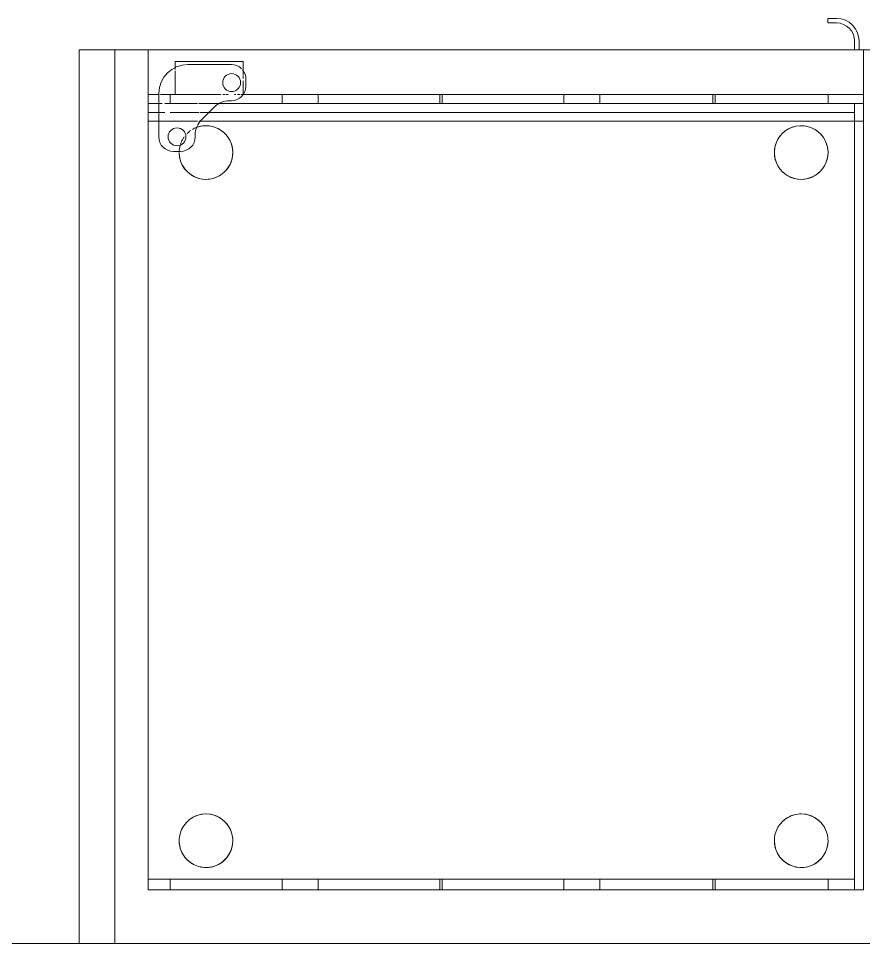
# Model space of a CAD drawing. Header units: inches. Extents: x -445 to 366, y -514 to 778.
# Drawn here: x -128.18 to -104.56, y -350.79 to -324.92 of the extents above; entities that cross this region are included whole.
import ezdxf

# ---------------------------------------------------------------- set-up
doc = ezdxf.new("R2010")
doc.units = ezdxf.units.IN
doc.header["$MEASUREMENT"] = 0
for name, color, linetype, lineweight in [('I-WALL', 2, 'Continuous', 9), ('Q-CASE', 31, 'Continuous', 13), ('Q-SPCQ', 91, 'Continuous', 9)]:
    doc.layers.add(name, color=color, linetype=linetype, lineweight=lineweight)

# ---------------------------------------------------------------- blocks, each defined once
blk = doc.blocks.new('Counter Top - L Shaped _No Backsplash_ - Standard Counter Top-2742262-Test Fit - Mezzanine Plan')
at = {"layer": 'Q-CASE'}
for p, q in [((159.718, 25), (173.763, 25)), ((181.647, 25), (181.647, 0)), ((181.647, 0), (-47.262, 0))]:
    blk.add_line(p, q, dxfattribs=at)
blk = doc.blocks.new('Equipment_Refrigerator Undercounter_HC_2 - Equipment_Refrigerator Undercounter_HC__VOA-V2-Test Fit - Mezzanine Plan')
at = {"layer": 'Q-SPCQ'}
for p, q in [((0, 0), (0, -13.5)), ((0, -13.5), (0, 0)), ((20, 0), (0, 0)), ((0, 0), (0.25, 0)), ((0.25, -0.297), (0.25, 0)), ((0.25, 0), (0.25, -0.297)), ((0.25, 0), (0.985, 0)), ((0.25, 0), (20, 0)), ((20, 0), (0.25, 0)), ((0.25, 0), (0.985, 0)), ((0.25, 0), (0.985, 0)), ((0.25, -21.5), (0.25, 0)), ((0.25, -0.297), (0.25, 0)), ((0.985, 0), (4.149, 0)), ((4.149, 0), (0.985, 0)), ((0.985, 0), (4.149, 0)), ((4.149, 0), (0.985, 0)), ((0.985, 0), (4.149, 0)), ((4.149, 0), (0.985, 0)), ((0.985, 0), (4.149, 0)), ((4.149, 0), (0.985, 0)), ((0.985, 0), (4.149, 0)), ((4.149, 0), (0.985, 0)), ((0.985, 0), (4.149, 0)), ((4.149, 0), (0.985, 0)), ((0.985, 0), (4.149, 0)), ((0.985, 0), (0.985, -0.297)), ((0.985, -0.297), (0.985, 0)), ((0.985, 0), (0.985, -0.297)), ((0.985, -0.297), (0.985, 0)), ((0.985, 0), (0.985, -0.297)), ((0.985, -0.297), (0.985, 0)), ((0.985, 0), (0.985, -0.297)), ((0.985, -0.297), (0.985, 0)), ((0.985, 0), (0.985, -0.297)), ((0.985, -0.297), (0.985, 0)), ((0.985, 0), (0.985, -0.297)), ((0.985, -0.297), (0.985, 0)), ((0.985, 0), (4.149, 0)), ((0.985, 0), (4.149, 0)), ((4.149, 0), (4.211, 0)), ((4.149, 0), (4.149, -0.297)), ((4.149, -0.297), (4.149, 0)), ((4.149, 0), (4.149, -0.297)), ((4.149, -0.297), (4.149, 0)), ((4.149, 0), (4.149, -0.297)), ((4.149, -0.297), (4.149, 0)), ((4.149, 0), (4.149, -0.297)), ((4.149, -0.297), (4.149, 0)), ((4.149, 0), (4.149, -0.297)), ((4.149, -0.297), (4.149, 0)), ((4.149, 0), (4.149, -0.297)), ((4.149, -0.297), (4.149, 0)), ((4.149, 0), (4.211, 0)), ((4.149, 0), (4.211, 0)), ((4.211, 0), (7.375, 0)), ((7.375, 0), (4.211, 0)), ((4.211, 0), (7.375, 0)), ((7.375, 0), (4.211, 0)), ((4.211, 0), (7.375, 0)), ((7.375, 0), (4.211, 0)), ((4.211, 0), (7.375, 0)), ((7.375, 0), (4.211, 0)), ((4.211, 0), (7.375, 0)), ((7.375, 0), (4.211, 0)), ((4.211, 0), (7.375, 0)), ((7.375, 0), (4.211, 0)), ((4.211, 0), (7.375, 0)), ((4.211, 0), (4.211, -0.297)), ((4.211, -0.297), (4.211, 0)), ((4.211, 0), (4.211, -0.297)), ((4.211, -0.297), (4.211, 0)), ((4.211, 0), (4.211, -0.297)), ((4.211, -0.297), (4.211, 0)), ((4.211, 0), (4.211, -0.297)), ((4.211, -0.297), (4.211, 0)), ((4.211, 0), (4.211, -0.297)), ((4.211, -0.297), (4.211, 0)), ((4.211, 0), (4.211, -0.297)), ((4.211, -0.297), (4.211, 0)), ((4.211, 0), (7.375, 0)), ((4.211, 0), (7.375, 0)), ((7.375, 0), (8.375, 0)), ((7.375, 0), (7.375, -0.297)), ((7.375, -0.297), (7.375, 0)), ((7.375, 0), (7.375, -0.297)), ((7.375, -0.297), (7.375, 0)), ((7.375, 0), (7.375, -0.297)), ((7.375, -0.297), (7.375, 0)), ((7.375, 0), (7.375, -0.297)), ((7.375, -0.297), (7.375, 0)), ((7.375, 0), (7.375, -0.297)), ((7.375, -0.297), (7.375, 0)), ((7.375, 0), (7.375, -0.297)), ((7.375, -0.297), (7.375, 0)), ((7.375, 0), (8.375, 0)), ((7.375, 0), (8.375, 0)), ((8.375, 0), (11.781, 0)), ((11.781, 0), (8.375, 0)), ((8.375, 0), (11.781, 0)), ((11.781, 0), (8.375, 0)), ((8.375, 0), (11.781, 0)), ((11.781, 0), (8.375, 0)), ((8.375, 0), (11.781, 0)), ((11.781, 0), (8.375, 0)), ((8.375, 0), (11.781, 0)), ((11.781, 0), (8.375, 0)), ((8.375, 0), (11.781, 0)), ((11.781, 0), (8.375, 0)), ((8.375, 0), (11.781, 0)), ((8.375, 0), (8.375, -0.297)), ((8.375, -0.297), (8.375, 0)), ((8.375, 0), (8.375, -0.297)), ((8.375, -0.297), (8.375, 0)), ((8.375, 0), (8.375, -0.297)), ((8.375, -0.297), (8.375, 0)), ((8.375, 0), (8.375, -0.297)), ((8.375, -0.297), (8.375, 0)), ((8.375, 0), (8.375, -0.297)), ((8.375, -0.297), (8.375, 0)), ((8.375, 0), (8.375, -0.297)), ((8.375, -0.297), (8.375, 0)), ((8.375, 0), (11.781, 0)), ((8.375, 0), (11.781, 0)), ((11.781, 0), (11.844, 0)), ((11.781, 0), (11.781, -0.297)), ((11.781, -0.297), (11.781, 0)), ((11.781, 0), (11.781, -0.297)), ((11.781, -0.297), (11.781, 0)), ((11.781, 0), (11.781, -0.297)), ((11.781, -0.297), (11.781, 0)), ((11.781, 0), (11.781, -0.297)), ((11.781, -0.297), (11.781, 0)), ((11.781, 0), (11.781, -0.297)), ((11.781, -0.297), (11.781, 0)), ((11.781, 0), (11.781, -0.297)), ((11.781, -0.297), (11.781, 0)), ((11.781, 0), (11.844, 0)), ((11.781, 0), (11.844, 0)), ((11.844, 0), (15.25, 0)), ((15.25, 0), (11.844, 0)), ((11.844, 0), (15.25, 0)), ((15.25, 0), (11.844, 0)), ((11.844, 0), (15.25, 0)), ((15.25, 0), (11.844, 0)), ((11.844, 0), (15.25, 0)), ((15.25, 0), (11.844, 0)), ((11.844, 0), (15.25, 0)), ((15.25, 0), (11.844, 0)), ((11.844, 0), (15.25, 0)), ((15.25, 0), (11.844, 0)), ((11.844, 0), (15.25, 0)), ((11.844, 0), (11.844, -0.297)), ((11.844, -0.297), (11.844, 0)), ((11.844, 0), (11.844, -0.297)), ((11.844, -0.297), (11.844, 0)), ((11.844, 0), (11.844, -0.297)), ((11.844, -0.297), (11.844, 0)), ((11.844, 0), (11.844, -0.297)), ((11.844, -0.297), (11.844, 0)), ((11.844, 0), (11.844, -0.297)), ((11.844, -0.297), (11.844, 0)), ((11.844, 0), (11.844, -0.297)), ((11.844, -0.297), (11.844, 0)), ((11.844, 0), (15.25, 0)), ((11.844, 0), (15.25, 0)), ((15.25, 0), (16.25, 0)), ((15.25, 0), (15.25, -0.297)), ((15.25, -0.297), (15.25, 0)), ((15.25, 0), (15.25, -0.297)), ((15.25, -0.297), (15.25, 0)), ((15.25, 0), (15.25, -0.297)), ((15.25, -0.297), (15.25, 0)), ((15.25, 0), (15.25, -0.297)), ((15.25, -0.297), (15.25, 0)), ((15.25, 0), (15.25, -0.297)), ((15.25, -0.297), (15.25, 0)), ((15.25, 0), (15.25, -0.297)), ((15.25, -0.297), (15.25, 0)), ((15.25, 0), (16.25, 0)), ((15.25, 0), (16.25, 0)), ((16.25, 0), (19.383, 0)), ((19.383, 0), (16.25, 0)), ((16.25, 0), (19.383, 0)), ((19.383, 0), (16.25, 0)), ((16.25, 0), (19.383, 0)), ((19.383, 0), (16.25, 0)), ((16.25, 0), (19.383, 0)), ((19.383, 0), (16.25, 0)), ((16.25, 0), (19.383, 0)), ((19.383, 0), (16.25, 0)), ((16.25, 0), (19.383, 0)), ((19.383, 0), (16.25, 0)), ((16.25, 0), (19.383, 0)), ((16.25, 0), (16.25, -0.297)), ((16.25, -0.297), (16.25, 0)), ((16.25, 0), (16.25, -0.297)), ((16.25, -0.297), (16.25, 0)), ((16.25, 0), (16.25, -0.297)), ((16.25, -0.297), (16.25, 0)), ((16.25, 0), (16.25, -0.297)), ((16.25, -0.297), (16.25, 0)), ((16.25, 0), (16.25, -0.297)), ((16.25, -0.297), (16.25, 0)), ((16.25, 0), (16.25, -0.297)), ((16.25, -0.297), (16.25, 0)), ((16.25, 0), (19.383, 0)), ((16.25, 0), (19.383, 0)), ((19.383, 0), (20, 0)), ((19.383, 0), (19.383, -0.297)), ((19.383, -0.297), (19.383, 0)), ((19.383, 0), (19.383, -0.297)), ((19.383, -0.297), (19.383, 0)), ((19.383, 0), (19.383, -0.297)), ((19.383, -0.297), (19.383, 0)), ((19.383, 0), (19.383, -0.297)), ((19.383, -0.297), (19.383, 0)), ((19.383, 0), (19.383, -0.297)), ((19.383, -0.297), (19.383, 0)), ((19.383, 0), (19.383, -0.297)), ((19.383, -0.297), (19.383, 0)), ((19.383, 0), (20, 0)), ((19.383, 0), (20, 0)), ((20, -0.297), (20, 0)), ((20, 0), (20, -0.297)), ((20, 0), (20, -21.5)), ((20, -21.5), (20, 0)), ((20, -0.297), (20, 0)), ((20, 0), (20, -0.297)), ((0.985, -0.297), (0.25, -0.297)), ((0.25, -0.297), (20, -0.297)), ((0.25, -21.5), (0.25, -0.297)), ((4.149, -0.297), (0.985, -0.297)), ((4.149, -0.297), (0.985, -0.297)), ((0.985, -0.297), (4.149, -0.297)), ((4.149, -0.297), (0.985, -0.297)), ((0.985, -0.297), (4.149, -0.297)), ((4.149, -0.297), (0.985, -0.297)), ((0.985, -0.297), (4.149, -0.297)), ((4.149, -0.297), (0.985, -0.297)), ((0.985, -0.297), (4.149, -0.297)), ((4.149, -0.297), (0.985, -0.297)), ((0.985, -0.297), (4.149, -0.297)), ((4.149, -0.297), (0.985, -0.297)), ((0.985, -0.297), (4.149, -0.297)), ((4.211, -0.297), (4.149, -0.297)), ((7.375, -0.297), (4.211, -0.297)), ((7.375, -0.297), (4.211, -0.297)), ((4.211, -0.297), (7.375, -0.297)), ((7.375, -0.297), (4.211, -0.297)), ((4.211, -0.297), (7.375, -0.297)), ((7.375, -0.297), (4.211, -0.297)), ((4.211, -0.297), (7.375, -0.297)), ((7.375, -0.297), (4.211, -0.297)), ((4.211, -0.297), (7.375, -0.297)), ((7.375, -0.297), (4.211, -0.297)), ((4.211, -0.297), (7.375, -0.297)), ((7.375, -0.297), (4.211, -0.297)), ((4.211, -0.297), (7.375, -0.297)), ((8.375, -0.297), (7.375, -0.297)), ((11.781, -0.297), (8.375, -0.297)), ((11.781, -0.297), (8.375, -0.297)), ((8.375, -0.297), (11.781, -0.297)), ((11.781, -0.297), (8.375, -0.297)), ((8.375, -0.297), (11.781, -0.297)), ((11.781, -0.297), (8.375, -0.297)), ((8.375, -0.297), (11.781, -0.297)), ((11.781, -0.297), (8.375, -0.297)), ((8.375, -0.297), (11.781, -0.297)), ((11.781, -0.297), (8.375, -0.297)), ((8.375, -0.297), (11.781, -0.297)), ((11.781, -0.297), (8.375, -0.297)), ((8.375, -0.297), (11.781, -0.297)), ((11.844, -0.297), (11.781, -0.297)), ((15.25, -0.297), (11.844, -0.297)), ((15.25, -0.297), (11.844, -0.297)), ((11.844, -0.297), (15.25, -0.297)), ((15.25, -0.297), (11.844, -0.297)), ((11.844, -0.297), (15.25, -0.297)), ((15.25, -0.297), (11.844, -0.297)), ((11.844, -0.297), (15.25, -0.297)), ((15.25, -0.297), (11.844, -0.297)), ((11.844, -0.297), (15.25, -0.297)), ((15.25, -0.297), (11.844, -0.297)), ((11.844, -0.297), (15.25, -0.297)), ((15.25, -0.297), (11.844, -0.297)), ((11.844, -0.297), (15.25, -0.297)), ((16.25, -0.297), (15.25, -0.297)), ((19.383, -0.297), (16.25, -0.297)), ((19.383, -0.297), (16.25, -0.297)), ((16.25, -0.297), (19.383, -0.297)), ((19.383, -0.297), (16.25, -0.297)), ((16.25, -0.297), (19.383, -0.297)), ((19.383, -0.297), (16.25, -0.297)), ((16.25, -0.297), (19.383, -0.297)), ((19.383, -0.297), (16.25, -0.297)), ((16.25, -0.297), (19.383, -0.297)), ((19.383, -0.297), (16.25, -0.297)), ((16.25, -0.297), (19.383, -0.297)), ((19.383, -0.297), (16.25, -0.297)), ((16.25, -0.297), (19.383, -0.297)), ((20, -0.297), (19.383, -0.297)), ((20, -21.5), (20, -0.297)), ((20, -0.297), (20, -21.5)), ((0, -13.5), (0, -21.5)), ((0, -21.5), (0, -13.5)), ((19.093, -20.656), (19.296, -20.656)), ((19.296, -20.656), (19.093, -20.656)), ((18.688, -21.114), (18.688, -21.062)), ((18.688, -21.062), (18.688, -21.114)), ((19.701, -21.062), (19.701, -22.278)), ((19.701, -22.278), (19.701, -21.062)), ((0, -21.5), (18.543, -21.5)), ((0, -21.5), (0.25, -21.5)), ((0, -22), (0, -21.5)), ((0, -21.5), (0, -22)), ((0, -21.5), (0.25, -21.5)), ((0, -21.5), (0.25, -21.5)), ((18.543, -21.5), (0.25, -21.5)), ((0.25, -21.5), (18.543, -21.5)), ((0.25, -21.5), (18.543, -21.5)), ((18.543, -21.5), (0.25, -21.5)), ((0.25, -21.5), (18.543, -21.5)), ((0.25, -21.5), (18.543, -21.5)), ((0.25, -21.5), (18.543, -21.5)), ((0.25, -22), (0.25, -21.5)), ((0.25, -22), (0.25, -21.5)), ((0.25, -21.5), (0.25, -21.75)), ((0.25, -21.75), (0.25, -21.5)), ((18.543, -21.5), (0.25, -21.5)), ((0.25, -21.5), (18.543, -21.5)), ((18.156, -21.897), (18.509, -21.544)), ((18.509, -21.544), (18.156, -21.897)), ((18.587, -21.5), (18.543, -21.5)), ((18.543, -21.5), (18.587, -21.5)), ((18.543, -21.5), (18.587, -21.5)), ((18.543, -21.5), (18.587, -21.5)), ((18.587, -21.5), (18.543, -21.5)), ((18.543, -21.5), (18.587, -21.5)), ((18.543, -21.5), (18.587, -21.5)), ((18.543, -21.5), (18.587, -21.5)), ((18.587, -21.5), (18.543, -21.5)), ((18.543, -21.5), (18.587, -21.5)), ((19.701, -21.5), (18.625, -21.5)), ((18.625, -21.5), (19.701, -21.5)), ((18.625, -21.5), (19.701, -21.5)), ((18.625, -21.5), (19.701, -21.5)), ((19.701, -21.5), (18.625, -21.5)), ((18.625, -21.5), (19.701, -21.5)), ((18.625, -21.5), (19.701, -21.5)), ((18.625, -21.5), (19.701, -21.5)), ((19.701, -21.5), (18.625, -21.5)), ((18.625, -21.5), (19.701, -21.5)), ((20, -21.5), (19.701, -21.5)), ((19.701, -21.5), (20, -21.5)), ((19.701, -21.5), (20, -21.5)), ((19.701, -21.5), (20, -21.5)), ((20, -21.5), (19.701, -21.5)), ((19.701, -21.5), (20, -21.5)), ((19.701, -21.5), (20, -21.5)), ((19.701, -21.5), (20, -21.5)), ((20, -21.5), (19.701, -21.5)), ((19.701, -21.5), (20, -21.5)), ((20, -22), (20, -21.5)), ((20, -21.5), (20, -22)), ((20, -22), (20, -21.5)), ((20, -21.5), (20, -22.25)), ((20, -21.5), (20, -21.75)), ((20, -21.75), (20, -21.5)), ((0.25, -21.75), (0.25, -22)), ((0.25, -22), (0.25, -21.75)), ((18.303, -21.75), (0.25, -21.75)), ((0.25, -21.75), (18.303, -21.75)), ((0.25, -21.75), (18.303, -21.75)), ((0.25, -21.75), (18.303, -21.75)), ((18.56, -21.75), (18.303, -21.75)), ((18.303, -21.75), (18.56, -21.75)), ((18.303, -21.75), (18.56, -21.75)), ((18.303, -21.75), (18.56, -21.75)), ((19.39, -21.75), (18.587, -21.75)), ((18.587, -21.75), (19.39, -21.75)), ((18.587, -21.75), (19.39, -21.75)), ((18.587, -21.75), (19.39, -21.75)), ((19.701, -21.75), (19.533, -21.75)), ((19.533, -21.75), (19.701, -21.75)), ((19.533, -21.75), (19.701, -21.75)), ((19.533, -21.75), (19.701, -21.75)), ((20, -21.75), (19.701, -21.75)), ((19.701, -21.75), (20, -21.75)), ((19.701, -21.75), (20, -21.75)), ((19.701, -21.75), (20, -21.75)), ((20, -21.75), (20, -22)), ((20, -22), (20, -21.75)), ((0, -22.25), (0, -22)), ((0, -22), (0, -22.25)), ((0, -23.5), (0, -22)), ((0, -22), (0, -23.5)), ((0, -22), (0.25, -22)), ((0, -22), (18.015, -22)), ((0.985, -22.25), (0, -22.25)), ((0, -22.25), (17.344, -22.25)), ((0.25, -22), (18.015, -22)), ((0.985, -22), (0.25, -22)), ((0.25, -22), (18.015, -22)), ((0.25, -22), (18.015, -22)), ((0.25, -22), (18.015, -22)), ((0.985, -22.25), (0.985, -22)), ((0.985, -22), (0.985, -22.25)), ((0.985, -22.25), (0.985, -22)), ((0.985, -22), (0.985, -22.25)), ((0.985, -22.25), (0.985, -22)), ((0.985, -22), (0.985, -22.25)), ((0.985, -22.25), (0.985, -22)), ((0.985, -22), (0.985, -22.25)), ((0.985, -22.25), (0.985, -22)), ((0.985, -22), (0.985, -22.25)), ((0.985, -22.25), (0.985, -22)), ((0.985, -22), (0.985, -22.25)), ((0.985, -22), (4.149, -22)), ((4.149, -22), (0.985, -22)), ((0.985, -22), (4.149, -22)), ((4.149, -22), (0.985, -22)), ((0.985, -22), (4.149, -22)), ((4.149, -22), (0.985, -22)), ((0.985, -22), (4.149, -22)), ((4.149, -22), (0.985, -22)), ((0.985, -22), (4.149, -22)), ((4.149, -22), (0.985, -22)), ((0.985, -22), (4.149, -22)), ((4.149, -22), (0.985, -22)), ((4.149, -22), (0.985, -22)), ((4.149, -22.25), (0.985, -22.25)), ((4.149, -22.25), (0.985, -22.25)), ((0.985, -22.25), (4.149, -22.25)), ((4.149, -22.25), (0.985, -22.25)), ((0.985, -22.25), (4.149, -22.25)), ((4.149, -22.25), (0.985, -22.25)), ((0.985, -22.25), (4.149, -22.25)), ((4.149, -22.25), (0.985, -22.25)), ((0.985, -22.25), (4.149, -22.25)), ((4.149, -22.25), (0.985, -22.25)), ((0.985, -22.25), (4.149, -22.25)), ((4.149, -22.25), (0.985, -22.25)), ((0.985, -22.25), (4.149, -22.25)), ((4.149, -22.25), (4.149, -22)), ((4.149, -22), (4.149, -22.25)), ((4.149, -22.25), (4.149, -22)), ((4.149, -22), (4.149, -22.25)), ((4.149, -22.25), (4.149, -22)), ((4.149, -22), (4.149, -22.25)), ((4.149, -22.25), (4.149, -22)), ((4.149, -22), (4.149, -22.25)), ((4.149, -22.25), (4.149, -22)), ((4.149, -22), (4.149, -22.25)), ((4.149, -22.25), (4.149, -22)), ((4.149, -22), (4.149, -22.25)), ((4.211, -22), (4.149, -22)), ((4.211, -22.25), (4.149, -22.25)), ((4.211, -22.25), (4.211, -22)), ((4.211, -22), (4.211, -22.25)), ((4.211, -22.25), (4.211, -22)), ((4.211, -22), (4.211, -22.25)), ((4.211, -22.25), (4.211, -22)), ((4.211, -22), (4.211, -22.25)), ((4.211, -22.25), (4.211, -22)), ((4.211, -22), (4.211, -22.25)), ((4.211, -22.25), (4.211, -22)), ((4.211, -22), (4.211, -22.25)), ((4.211, -22.25), (4.211, -22)), ((4.211, -22), (4.211, -22.25)), ((4.211, -22), (7.375, -22)), ((7.375, -22), (4.211, -22)), ((4.211, -22), (7.375, -22)), ((7.375, -22), (4.211, -22)), ((4.211, -22), (7.375, -22)), ((7.375, -22), (4.211, -22)), ((4.211, -22), (7.375, -22)), ((7.375, -22), (4.211, -22)), ((4.211, -22), (7.375, -22)), ((7.375, -22), (4.211, -22)), ((4.211, -22), (7.375, -22)), ((7.375, -22), (4.211, -22)), ((7.375, -22), (4.211, -22)), ((7.375, -22.25), (4.211, -22.25)), ((7.375, -22.25), (4.211, -22.25)), ((4.211, -22.25), (7.375, -22.25)), ((7.375, -22.25), (4.211, -22.25)), ((4.211, -22.25), (7.375, -22.25)), ((7.375, -22.25), (4.211, -22.25)), ((4.211, -22.25), (7.375, -22.25)), ((7.375, -22.25), (4.211, -22.25)), ((4.211, -22.25), (7.375, -22.25)), ((7.375, -22.25), (4.211, -22.25)), ((4.211, -22.25), (7.375, -22.25)), ((7.375, -22.25), (4.211, -22.25)), ((4.211, -22.25), (7.375, -22.25)), ((7.375, -22.25), (7.375, -22)), ((7.375, -22), (7.375, -22.25)), ((7.375, -22.25), (7.375, -22)), ((7.375, -22), (7.375, -22.25)), ((7.375, -22.25), (7.375, -22)), ((7.375, -22), (7.375, -22.25)), ((7.375, -22.25), (7.375, -22)), ((7.375, -22), (7.375, -22.25)), ((7.375, -22.25), (7.375, -22)), ((7.375, -22), (7.375, -22.25)), ((7.375, -22.25), (7.375, -22)), ((7.375, -22), (7.375, -22.25)), ((8.375, -22), (7.375, -22)), ((8.375, -22.25), (7.375, -22.25)), ((8.375, -22.25), (8.375, -22)), ((8.375, -22), (8.375, -22.25)), ((8.375, -22.25), (8.375, -22)), ((8.375, -22), (8.375, -22.25)), ((8.375, -22.25), (8.375, -22)), ((8.375, -22), (8.375, -22.25)), ((8.375, -22.25), (8.375, -22)), ((8.375, -22), (8.375, -22.25)), ((8.375, -22.25), (8.375, -22)), ((8.375, -22), (8.375, -22.25)), ((8.375, -22.25), (8.375, -22)), ((8.375, -22), (8.375, -22.25)), ((8.375, -22), (11.781, -22)), ((11.781, -22), (8.375, -22)), ((8.375, -22), (11.781, -22)), ((11.781, -22), (8.375, -22)), ((8.375, -22), (11.781, -22)), ((11.781, -22), (8.375, -22)), ((8.375, -22), (11.781, -22)), ((11.781, -22), (8.375, -22)), ((8.375, -22), (11.781, -22)), ((11.781, -22), (8.375, -22)), ((8.375, -22), (11.781, -22)), ((11.781, -22), (8.375, -22)), ((11.781, -22), (8.375, -22)), ((11.781, -22.25), (8.375, -22.25)), ((11.781, -22.25), (8.375, -22.25)), ((8.375, -22.25), (11.781, -22.25)), ((11.781, -22.25), (8.375, -22.25)), ((8.375, -22.25), (11.781, -22.25)), ((11.781, -22.25), (8.375, -22.25)), ((8.375, -22.25), (11.781, -22.25)), ((11.781, -22.25), (8.375, -22.25)), ((8.375, -22.25), (11.781, -22.25)), ((11.781, -22.25), (8.375, -22.25)), ((8.375, -22.25), (11.781, -22.25)), ((11.781, -22.25), (8.375, -22.25)), ((8.375, -22.25), (11.781, -22.25)), ((11.781, -22.25), (11.781, -22)), ((11.781, -22), (11.781, -22.25)), ((11.781, -22.25), (11.781, -22)), ((11.781, -22), (11.781, -22.25)), ((11.781, -22.25), (11.781, -22)), ((11.781, -22), (11.781, -22.25)), ((11.781, -22.25), (11.781, -22)), ((11.781, -22), (11.781, -22.25)), ((11.781, -22.25), (11.781, -22)), ((11.781, -22), (11.781, -22.25)), ((11.781, -22.25), (11.781, -22)), ((11.781, -22), (11.781, -22.25)), ((11.844, -22), (11.781, -22)), ((11.844, -22.25), (11.781, -22.25)), ((11.844, -22.25), (11.844, -22)), ((11.844, -22), (11.844, -22.25)), ((11.844, -22.25), (11.844, -22)), ((11.844, -22), (11.844, -22.25)), ((11.844, -22.25), (11.844, -22)), ((11.844, -22), (11.844, -22.25)), ((11.844, -22.25), (11.844, -22)), ((11.844, -22), (11.844, -22.25)), ((11.844, -22.25), (11.844, -22)), ((11.844, -22), (11.844, -22.25)), ((11.844, -22.25), (11.844, -22)), ((11.844, -22), (11.844, -22.25)), ((11.844, -22), (15.25, -22)), ((15.25, -22), (11.844, -22)), ((11.844, -22), (15.25, -22)), ((15.25, -22), (11.844, -22)), ((11.844, -22), (15.25, -22)), ((15.25, -22), (11.844, -22)), ((11.844, -22), (15.25, -22)), ((15.25, -22), (11.844, -22)), ((11.844, -22), (15.25, -22)), ((15.25, -22), (11.844, -22)), ((11.844, -22), (15.25, -22)), ((15.25, -22), (11.844, -22)), ((15.25, -22), (11.844, -22)), ((15.25, -22.25), (11.844, -22.25)), ((15.25, -22.25), (11.844, -22.25)), ((11.844, -22.25), (15.25, -22.25)), ((15.25, -22.25), (11.844, -22.25)), ((11.844, -22.25), (15.25, -22.25)), ((15.25, -22.25), (11.844, -22.25)), ((11.844, -22.25), (15.25, -22.25)), ((15.25, -22.25), (11.844, -22.25)), ((11.844, -22.25), (15.25, -22.25)), ((15.25, -22.25), (11.844, -22.25)), ((11.844, -22.25), (15.25, -22.25)), ((15.25, -22.25), (11.844, -22.25)), ((11.844, -22.25), (15.25, -22.25)), ((15.25, -22.25), (15.25, -22)), ((15.25, -22), (15.25, -22.25)), ((15.25, -22.25), (15.25, -22)), ((15.25, -22), (15.25, -22.25)), ((15.25, -22.25), (15.25, -22)), ((15.25, -22), (15.25, -22.25)), ((15.25, -22.25), (15.25, -22)), ((15.25, -22), (15.25, -22.25)), ((15.25, -22.25), (15.25, -22)), ((15.25, -22), (15.25, -22.25)), ((15.25, -22.25), (15.25, -22)), ((15.25, -22), (15.25, -22.25)), ((16.25, -22), (15.25, -22)), ((16.25, -22.25), (15.25, -22.25)), ((16.25, -22.25), (16.25, -22)), ((16.25, -22), (16.25, -22.25)), ((16.25, -22.25), (16.25, -22)), ((16.25, -22), (16.25, -22.25)), ((16.25, -22.25), (16.25, -22)), ((16.25, -22), (16.25, -22.25)), ((16.25, -22.25), (16.25, -22)), ((16.25, -22), (16.25, -22.25)), ((16.25, -22.25), (16.25, -22)), ((16.25, -22), (16.25, -22.25)), ((16.25, -22.25), (16.25, -22)), ((16.25, -22), (16.25, -22.25)), ((16.25, -22), (18.015, -22)), ((18.015, -22), (16.25, -22)), ((16.25, -22), (18.015, -22)), ((18.015, -22), (16.25, -22)), ((16.25, -22), (18.015, -22)), ((18.015, -22), (16.25, -22)), ((16.25, -22), (18.015, -22)), ((18.015, -22), (16.25, -22)), ((16.25, -22), (18.015, -22)), ((18.015, -22), (16.25, -22)), ((16.25, -22), (18.015, -22)), ((18.015, -22), (16.25, -22)), ((18.015, -22), (16.25, -22)), ((17.344, -22.25), (16.25, -22.25)), ((17.344, -22.25), (16.25, -22.25)), ((16.25, -22.25), (17.344, -22.25)), ((17.344, -22.25), (16.25, -22.25)), ((16.25, -22.25), (17.344, -22.25)), ((17.344, -22.25), (16.25, -22.25)), ((16.25, -22.25), (17.344, -22.25)), ((17.344, -22.25), (16.25, -22.25)), ((16.25, -22.25), (17.344, -22.25)), ((17.344, -22.25), (16.25, -22.25)), ((16.25, -22.25), (17.344, -22.25)), ((17.344, -22.25), (16.25, -22.25)), ((16.25, -22.25), (17.344, -22.25)), ((17.344, -22.25), (17.414, -22.25)), ((17.346, -22.385), (17.346, -22.25)), ((17.346, -22.25), (17.346, -22.296)), ((17.346, -22.25), (17.414, -22.25)), ((17.346, -22.25), (17.414, -22.25)), ((17.414, -22.25), (17.346, -22.25)), ((17.414, -22.25), (17.346, -22.25)), ((17.346, -22.25), (17.414, -22.25)), ((17.414, -22.25), (17.346, -22.25)), ((17.346, -22.25), (17.414, -22.25)), ((17.414, -22.25), (17.346, -22.25)), ((17.346, -22.25), (17.414, -22.25)), ((17.414, -22.25), (17.346, -22.25)), ((17.346, -22.25), (17.414, -22.25)), ((17.414, -22.25), (17.346, -22.25)), ((17.346, -22.25), (17.414, -22.25)), ((17.414, -22.25), (17.346, -22.25)), ((17.346, -22.25), (17.414, -22.25)), ((17.437, -22.25), (17.507, -22.25)), ((17.437, -22.25), (17.507, -22.25)), ((17.507, -22.25), (17.437, -22.25)), ((17.437, -22.25), (17.507, -22.25)), ((17.507, -22.25), (17.437, -22.25)), ((17.437, -22.25), (17.507, -22.25)), ((17.507, -22.25), (17.437, -22.25)), ((17.437, -22.25), (17.507, -22.25)), ((17.507, -22.25), (17.437, -22.25)), ((17.437, -22.25), (17.507, -22.25)), ((17.507, -22.25), (17.437, -22.25)), ((17.437, -22.25), (17.507, -22.25)), ((17.507, -22.25), (17.437, -22.25)), ((17.437, -22.25), (17.507, -22.25)), ((17.507, -22.25), (17.437, -22.25)), ((17.437, -22.25), (17.507, -22.25)), ((17.546, -22.25), (17.59, -22.25)), ((17.546, -22.25), (17.59, -22.25)), ((17.59, -22.25), (17.546, -22.25)), ((17.546, -22.25), (17.59, -22.25)), ((17.59, -22.25), (17.546, -22.25)), ((17.546, -22.25), (17.59, -22.25)), ((17.59, -22.25), (17.546, -22.25)), ((17.546, -22.25), (17.59, -22.25)), ((17.59, -22.25), (17.546, -22.25)), ((17.546, -22.25), (17.59, -22.25)), ((17.59, -22.25), (17.546, -22.25)), ((17.546, -22.25), (17.59, -22.25)), ((17.59, -22.25), (17.546, -22.25)), ((17.546, -22.25), (17.59, -22.25)), ((17.59, -22.25), (17.546, -22.25)), ((17.546, -22.25), (17.59, -22.25)), ((17.674, -22.075), (17.726, -22.075)), ((17.726, -22.075), (17.674, -22.075)), ((17.765, -22.25), (17.826, -22.25)), ((17.765, -22.25), (17.826, -22.25)), ((17.826, -22.25), (17.765, -22.25)), ((17.765, -22.25), (17.826, -22.25)), ((17.826, -22.25), (17.765, -22.25)), ((17.765, -22.25), (17.826, -22.25)), ((17.826, -22.25), (17.765, -22.25)), ((17.765, -22.25), (17.826, -22.25)), ((17.826, -22.25), (17.765, -22.25)), ((17.765, -22.25), (17.826, -22.25)), ((17.826, -22.25), (17.765, -22.25)), ((17.765, -22.25), (17.826, -22.25)), ((17.826, -22.25), (17.765, -22.25)), ((17.765, -22.25), (17.826, -22.25)), ((17.826, -22.25), (17.765, -22.25)), ((17.765, -22.25), (17.826, -22.25)), ((17.861, -22.25), (17.914, -22.25)), ((17.861, -22.25), (17.914, -22.25)), ((17.914, -22.25), (17.861, -22.25)), ((17.861, -22.25), (17.914, -22.25)), ((17.914, -22.25), (17.861, -22.25)), ((17.861, -22.25), (17.914, -22.25)), ((17.914, -22.25), (17.861, -22.25)), ((17.861, -22.25), (17.914, -22.25)), ((17.914, -22.25), (17.861, -22.25)), ((17.861, -22.25), (17.914, -22.25)), ((17.914, -22.25), (17.861, -22.25)), ((17.861, -22.25), (17.914, -22.25)), ((17.914, -22.25), (17.861, -22.25)), ((17.861, -22.25), (17.914, -22.25)), ((17.914, -22.25), (17.861, -22.25)), ((17.861, -22.25), (17.914, -22.25)), ((17.97, -22.25), (19.25, -22.25)), ((17.97, -22.25), (19.25, -22.25)), ((19.25, -22.25), (17.97, -22.25)), ((17.97, -22.25), (19.656, -22.25)), ((19.25, -22.25), (17.97, -22.25)), ((17.97, -22.25), (19.25, -22.25)), ((19.25, -22.25), (17.97, -22.25)), ((17.97, -22.25), (19.25, -22.25)), ((19.25, -22.25), (17.97, -22.25)), ((17.97, -22.25), (19.25, -22.25)), ((19.25, -22.25), (17.97, -22.25)), ((17.97, -22.25), (19.25, -22.25)), ((19.25, -22.25), (17.97, -22.25)), ((17.97, -22.25), (19.25, -22.25)), ((19.25, -22.25), (17.97, -22.25)), ((17.97, -22.25), (19.25, -22.25)), ((18.029, -22), (18.587, -22)), ((18.587, -22), (18.029, -22)), ((18.029, -22), (18.587, -22)), ((18.587, -22), (18.029, -22)), ((18.029, -22), (18.587, -22)), ((18.587, -22), (18.029, -22)), ((18.029, -22), (18.587, -22)), ((18.587, -22), (18.029, -22)), ((18.029, -22), (18.587, -22)), ((18.587, -22), (18.029, -22)), ((18.029, -22), (18.587, -22)), ((18.587, -22), (18.029, -22)), ((18.029, -22), (18.587, -22)), ((18.587, -22), (18.029, -22)), ((18.029, -22), (18.587, -22)), ((18.029, -22), (18.587, -22)), ((18.029, -22), (18.587, -22)), ((18.029, -22), (18.587, -22)), ((18.622, -22), (19.383, -22)), ((19.383, -22), (18.622, -22)), ((18.622, -22), (19.383, -22)), ((19.383, -22), (18.622, -22)), ((18.622, -22), (19.383, -22)), ((19.383, -22), (18.622, -22)), ((18.622, -22), (19.383, -22)), ((19.383, -22), (18.622, -22)), ((18.622, -22), (19.383, -22)), ((19.383, -22), (18.622, -22)), ((18.622, -22), (19.383, -22)), ((19.383, -22), (18.622, -22)), ((18.622, -22), (19.538, -22)), ((19.383, -22), (18.622, -22)), ((18.622, -22), (19.538, -22)), ((18.622, -22), (19.538, -22)), ((18.622, -22), (19.538, -22)), ((18.622, -22), (19.538, -22)), ((19.25, -22.304), (19.25, -22.25)), ((19.25, -22.25), (19.25, -22.912)), ((19.383, -22.25), (19.25, -22.25)), ((19.383, -22.25), (19.25, -22.25)), ((19.25, -22.25), (19.383, -22.25)), ((19.383, -22.25), (19.25, -22.25)), ((19.25, -22.25), (19.383, -22.25)), ((19.383, -22.25), (19.25, -22.25)), ((19.25, -22.25), (19.383, -22.25)), ((19.383, -22.25), (19.25, -22.25)), ((19.25, -22.25), (19.383, -22.25)), ((19.383, -22.25), (19.25, -22.25)), ((19.25, -22.25), (19.383, -22.25)), ((19.383, -22.25), (19.25, -22.25)), ((19.25, -22.25), (19.383, -22.25)), ((19.383, -22.25), (19.383, -22)), ((19.383, -22), (19.383, -22.25)), ((19.383, -22.25), (19.383, -22)), ((19.383, -22), (19.383, -22.25)), ((19.383, -22.25), (19.383, -22)), ((19.383, -22), (19.383, -22.25)), ((19.383, -22.25), (19.383, -22)), ((19.383, -22), (19.383, -22.25)), ((19.383, -22.25), (19.383, -22)), ((19.383, -22), (19.383, -22.25)), ((19.383, -22.25), (19.383, -22)), ((19.383, -22), (19.383, -22.25)), ((19.538, -22), (19.383, -22)), ((19.656, -22.25), (19.383, -22.25)), ((19.613, -22), (19.701, -22)), ((19.701, -22), (19.613, -22)), ((19.613, -22), (19.701, -22)), ((19.613, -22), (19.701, -22)), ((19.613, -22), (19.701, -22)), ((19.613, -22), (19.701, -22)), ((19.701, -22), (20, -22)), ((20, -22), (19.701, -22)), ((19.701, -22), (20, -22)), ((19.701, -22), (20, -22)), ((19.701, -22), (20, -22)), ((19.701, -22), (20, -22)), ((20, -22.25), (19.701, -22.25)), ((19.701, -22.25), (20, -22.25)), ((20, -22.25), (20, -22)), ((20, -23.5), (20, -22)), ((20, -22), (20, -23.5)), ((17.268, -22.684), (17.268, -22.481)), ((17.268, -22.481), (17.268, -22.684)), ((17.346, -22.304), (17.346, -22.393)), ((17.346, -22.393), (17.346, -22.423)), ((17.346, -22.471), (17.346, -22.407)), ((17.346, -22.423), (17.346, -22.449)), ((17.346, -22.449), (17.346, -22.454)), ((17.346, -22.454), (17.346, -22.469)), ((17.346, -22.469), (17.346, -22.525)), ((19.25, -22.449), (19.25, -22.304)), ((19.25, -22.454), (19.25, -22.449)), ((19.25, -22.562), (19.25, -22.454)), ((17.346, -22.525), (17.346, -22.562)), ((17.346, -22.631), (17.346, -22.534)), ((17.346, -22.562), (17.346, -22.601)), ((17.346, -22.694), (17.346, -22.758)), ((17.346, -22.758), (17.346, -22.694)), ((19.25, -22.601), (19.25, -22.562)), ((19.25, -22.912), (19.25, -22.601)), ((17.346, -22.78), (17.346, -22.917)), ((17.346, -22.917), (17.346, -22.78)), ((17.346, -22.938), (17.346, -23.003)), ((17.346, -23.173), (17.346, -22.938)), ((17.346, -23.003), (17.346, -23.145)), ((19.25, -22.947), (19.25, -23)), ((19.25, -23), (19.25, -22.947)), ((19.25, -23), (19.25, -23.172)), ((19.25, -23.164), (19.25, -23.003)), ((17.346, -23.145), (17.346, -23.164)), ((17.346, -23.164), (17.346, -23.173)), ((17.346, -23.173), (19.25, -23.173)), ((18.58, -23.089), (17.674, -23.089)), ((17.674, -23.089), (18.58, -23.089)), ((18.89, -23.089), (18.587, -23.089)), ((18.587, -23.089), (18.89, -23.089)), ((19.25, -23.173), (19.25, -23.164)), ((20, -23.5), (0, -23.5)), ((0, -23.5), (0.125, -23.5)), ((0.25, -23.5), (0.125, -23.5)), ((0.125, -23.5), (0.125, -23.75)), ((0.125, -23.75), (0.125, -23.5)), ((0.125, -23.5), (0.25, -23.5)), ((0.125, -23.5), (0.25, -23.5)), ((0.25, -23.75), (0.25, -23.5)), ((0.25, -23.5), (0.25, -23.75)), ((0.25, -23.5), (20, -23.5)), ((1, -24.25), (0.75, -24.25)), ((0.75, -24.25), (1, -24.25)), ((1, -24.375), (1, -24.25)), ((1, -24.25), (1, -24.375)), ((0.75, -24.375), (1, -24.375)), ((1, -24.375), (0.75, -24.375))]:
    blk.add_line(p, q, dxfattribs=at)
for centre, radius, start, end in [((1.741, -1.375), 0.75, 75, 180), ((1.741, -1.375), 0.75, 45, 180), ((1.741, -1.375), 0.75, 360, 75), ((18.384, -1.375), 0.75, 45, 180), ((18.384, -1.375), 0.75, 120, 180), ((18.384, -1.375), 0.75, 90, 120), ((18.384, -1.375), 0.75, 30, 90), ((1.741, -1.375), 0.75, 30, 45), ((1.741, -1.375), 0.75, 360, 30), ((18.384, -1.375), 0.75, 360, 45), ((18.384, -1.375), 0.75, 360, 30), ((1.741, -1.375), 0.75, 180, 210), ((1.741, -1.375), 0.75, 180, 195), ((1.741, -1.375), 0.75, 240, 360), ((1.741, -1.375), 0.75, 345, 360), ((18.384, -1.375), 0.75, 180, 195), ((18.384, -1.375), 0.75, 180, 225), ((18.384, -1.375), 0.75, 345, 360), ((18.384, -1.375), 0.75, 345, 360), ((1.741, -1.375), 0.75, 195, 270), ((1.741, -1.375), 0.75, 210, 240), ((1.741, -1.375), 0.75, 315, 330), ((1.741, -1.375), 0.75, 330, 345), ((18.384, -1.375), 0.75, 195, 345), ((18.384, -1.375), 0.75, 225, 345), ((1.741, -1.375), 0.75, 285, 315), ((1.741, -1.375), 0.75, 270, 285), ((1.741, -20.625), 0.75, 0, 180), ((1.741, -20.625), 0.75, 360, 120), ((18.384, -20.625), 0.75, 75, 180), ((18.384, -20.625), 0.75, 30, 150), ((18.384, -20.625), 0.75, 74.2711, 75), ((18.384, -20.625), 0.75, 0, 74.2711), ((1.741, -20.625), 0.75, 120, 180), ((18.384, -20.625), 0.75, 150, 180), ((18.384, -20.625), 0.75, 15, 30), ((18.384, -20.625), 0.75, 0, 15), ((1.741, -20.625), 0.75, 180, 360), ((1.741, -20.625), 0.75, 180, 315), ((1.741, -20.625), 0.75, 315, 360), ((18.384, -20.625), 0.75, 180, 195), ((18.384, -20.625), 0.75, 180, 290.5938), ((19.093, -21.062), 0.406, 90, 180), ((19.093, -21.062), 0.406, 90, 180), ((18.384, -20.625), 0.75, 345, 357.6013), ((18.384, -20.625), 0.75, 345, 357.6013), ((19.296, -21.062), 0.406, 0, 90), ((19.296, -21.062), 0.406, 0, 90), ((18.384, -20.625), 0.75, 195, 240), ((19.194, -21.066), 0.25, 0, 180), ((19.194, -21.066), 0.25, 0, 180), ((18.384, -20.625), 0.75, 330.8287, 341.9513), ((18.384, -20.625), 0.75, 330.8287, 341.9513), ((18.079, -21.114), 0.608, 315, 360), ((18.079, -21.114), 0.608, 315, 0), ((18.384, -20.625), 0.75, 305.1584, 315), ((18.384, -20.625), 0.75, 305.1584, 315), ((19.194, -21.066), 0.25, 180, 360), ((19.194, -21.066), 0.25, 180, 360), ((18.384, -20.625), 0.75, 324.137, 330), ((18.384, -20.625), 0.75, 324.137, 330), ((18.384, -20.625), 0.75, 240, 255), ((18.384, -20.625), 0.75, 255, 290.5938), ((18.384, -20.625), 0.75, 290.5938, 300), ((18.384, -20.625), 0.75, 290.5938, 300), ((17.726, -21.467), 0.608, 270, 315), ((17.726, -21.467), 0.608, 270, 315), ((17.674, -22.481), 0.406, 90, 180), ((17.674, -22.481), 0.406, 90, 180), ((17.667, -22.582), 0.25, 0, 180), ((17.667, -22.582), 0.25, 0, 180), ((17.667, -22.582), 0.25, 0, 180), ((17.667, -22.582), 0.25, 0, 180), ((18.89, -22.278), 0.811, 270, 360), ((18.89, -22.278), 0.811, 270, 360), ((17.674, -22.684), 0.406, 180, 219.5902), ((17.674, -22.684), 0.406, 180, 219.5902), ((17.667, -22.582), 0.25, 180, 360), ((17.667, -22.582), 0.25, 180, 360), ((17.667, -22.582), 0.25, 180, 360), ((17.667, -22.582), 0.25, 180, 360), ((17.674, -22.684), 0.406, 225, 270), ((17.674, -22.684), 0.406, 225, 270), ((0.75, -23.75), 0.625, 180, 270), ((0.75, -23.75), 0.625, 180, 270), ((0.75, -23.75), 0.5, 180, 270), ((0.75, -23.75), 0.5, 180, 270)]:
    blk.add_arc(centre, radius, start, end, dxfattribs=at)
blk = doc.blocks.new('Counter Top _No Backsplash_1 - Standard Counter Top-V3-Test Fit - Mezzanine Plan')
at = {"layer": 'Q-CASE'}
for p, q in [((-47.262, 0), (-47.262, -25)), ((-46.262, 0), (-47.262, 0)), ((-46.262, 0), (-46.262, -25)), ((-47.262, -25), (-46.262, -25))]:
    blk.add_line(p, q, dxfattribs=at)

msp = doc.modelspace()

# ---------------------------------------------------------------- linework, layer by layer
at = {"layer": 'I-WALL'}
msp.add_line((-250.612, -350.794), (-45.862, -350.794), dxfattribs=at)

# ---------------------------------------------------------------- block references
at = {"layer": 'Q-CASE', "rotation": 180}
for name, p in [('Counter Top - L Shaped _No Backsplash_ - Standard Counter Top-2742262-Test Fit - Mezzanine Plan', (55.161, -325.794)), ('Counter Top _No Backsplash_1 - Standard Counter Top-V3-Test Fit - Mezzanine Plan', (-172.749, -350.794))]:
    msp.add_blockref(name, p, dxfattribs=at)
at = {"layer": 'Q-SPCQ', "rotation": 180}
msp.add_blockref('Equipment_Refrigerator Undercounter_HC_2 - Equipment_Refrigerator Undercounter_HC__VOA-V2-Test Fit - Mezzanine Plan', (-104.558, -349.294), dxfattribs=at)

doc.saveas('drawing.dxf')
